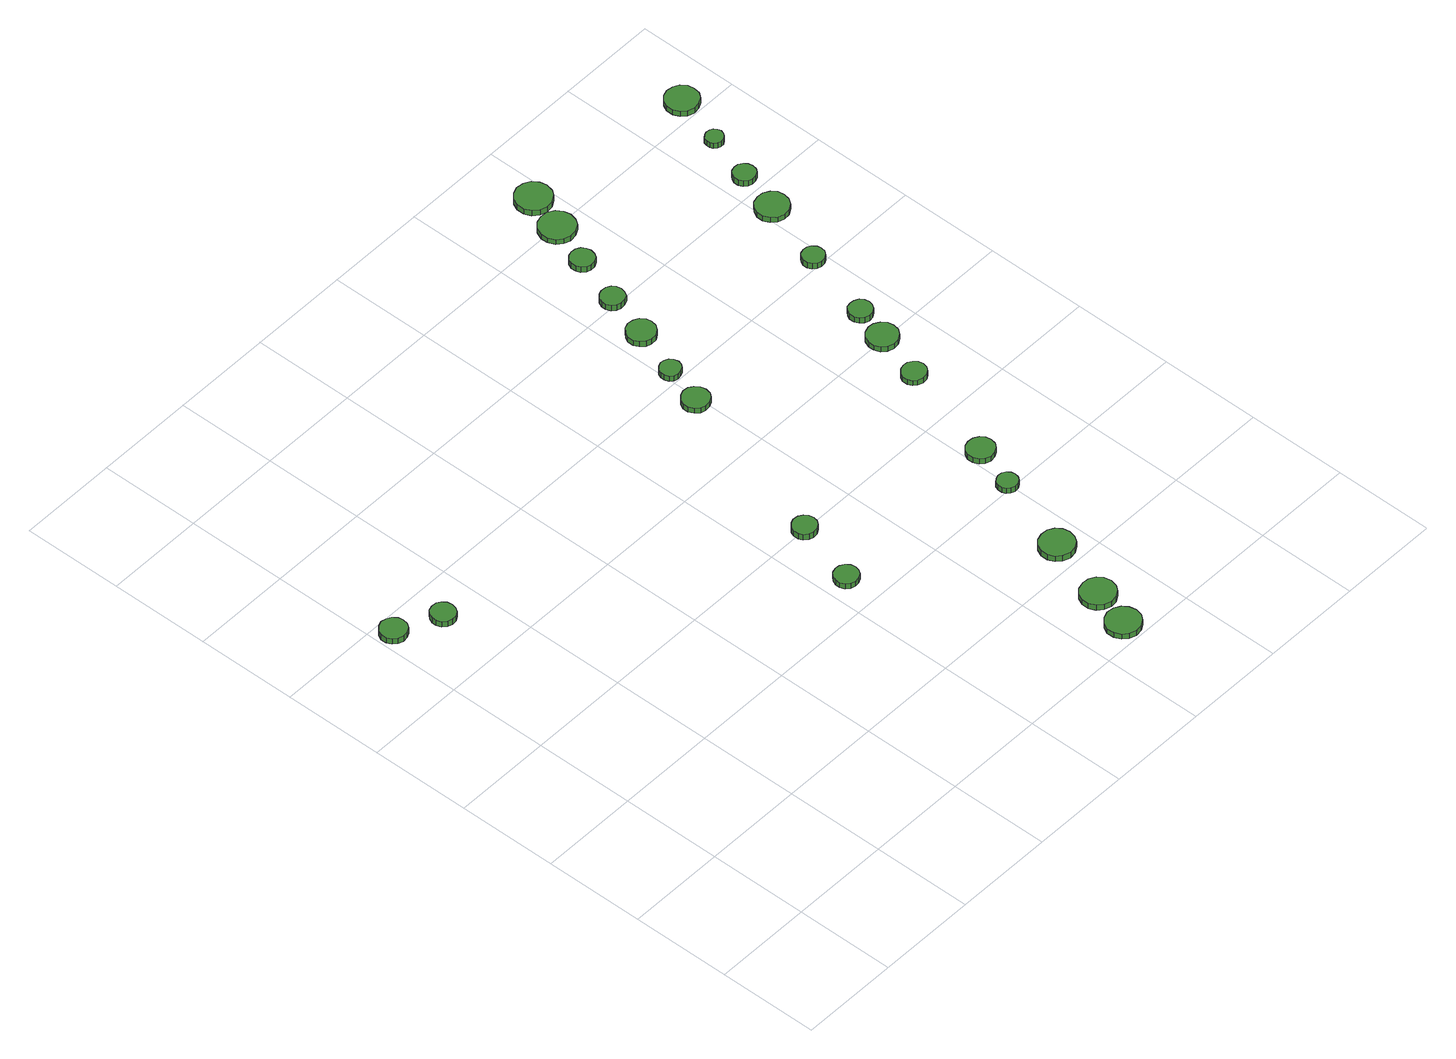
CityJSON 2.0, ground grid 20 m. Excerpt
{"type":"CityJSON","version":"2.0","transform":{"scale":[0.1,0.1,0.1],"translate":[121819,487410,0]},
"CityObjects":{
"tree1":{"type":"SolitaryVegetationObject","attributes":{"function":"something"},"geometry":[{"type":"MultiSurface","lod":"1","boundaries":[[[0,1,2,3,4,5,6,7,8,9,10,11,12,13,14]],[[15,16,17,18,19,20,21,22,23,24,25,26,27,28,29]],[[0,29,28,1]],[[1,28,27,2]],[[2,27,26,3]],[[3,26,25,4]],[[4,25,24,5]],[[5,24,23,6]],[[6,23,22,7]],[[7,22,21,8]],[[8,21,20,9]],[[9,20,19,10]],[[10,19,18,11]],[[11,18,17,12]],[[12,17,16,13]],[[13,16,15,14]],[[14,15,29,0]]]}]},
"tree2":{"type":"SolitaryVegetationObject","attributes":{"function":"something"},"geometry":[{"type":"MultiSurface","lod":"1","boundaries":[[[30,31,32,33,34,35,36,37,38,39,40,41,42,43,44]],[[45,46,47,48,49,50,51,52,53,54,55,56,57,58,59]],[[30,59,58,31]],[[31,58,57,32]],[[32,57,56,33]],[[33,56,55,34]],[[34,55,54,35]],[[35,54,53,36]],[[36,53,52,37]],[[37,52,51,38]],[[38,51,50,39]],[[39,50,49,40]],[[40,49,48,41]],[[41,48,47,42]],[[42,47,46,43]],[[43,46,45,44]],[[44,45,59,30]]]}]},
"tree3":{"type":"SolitaryVegetationObject","attributes":{"function":"something"},"geometry":[{"type":"MultiSurface","lod":"1","boundaries":[[[60,61,62,63,64,65,66,67,68,69,70,71,72,73,74]],[[75,76,77,78,79,80,81,82,83,84,85,86,87,88,89]],[[60,89,88,61]],[[61,88,87,62]],[[62,87,86,63]],[[63,86,85,64]],[[64,85,84,65]],[[65,84,83,66]],[[66,83,82,67]],[[67,82,81,68]],[[68,81,80,69]],[[69,80,79,70]],[[70,79,78,71]],[[71,78,77,72]],[[72,77,76,73]],[[73,76,75,74]],[[74,75,89,60]]]}]},
"tree4":{"type":"SolitaryVegetationObject","attributes":{"function":"something"},"geometry":[{"type":"MultiSurface","lod":"1","boundaries":[[[90,91,92,93,94,95,96,97,98,99,100,101,102,103,104]],[[105,106,107,108,109,110,111,112,113,114,115,116,117,118,119]],[[90,119,118,91]],[[91,118,117,92]],[[92,117,116,93]],[[93,116,115,94]],[[94,115,114,95]],[[95,114,113,96]],[[96,113,112,97]],[[97,112,111,98]],[[98,111,110,99]],[[99,110,109,100]],[[100,109,108,101]],[[101,108,107,102]],[[102,107,106,103]],[[103,106,105,104]],[[104,105,119,90]]]}]},
"tree5":{"type":"SolitaryVegetationObject","attributes":{"function":"something"},"geometry":[{"type":"MultiSurface","lod":"1","boundaries":[[[120,121,122,123,124,125,126,127,128,129,130,131,132,133,134]],[[135,136,137,138,139,140,141,142,143,144,145,146,147,148,149]],[[120,149,148,121]],[[121,148,147,122]],[[122,147,146,123]],[[123,146,145,124]],[[124,145,144,125]],[[125,144,143,126]],[[126,143,142,127]],[[127,142,141,128]],[[128,141,140,129]],[[129,140,139,130]],[[130,139,138,131]],[[131,138,137,132]],[[132,137,136,133]],[[133,136,135,134]],[[134,135,149,120]]]}]},
"tree6":{"type":"SolitaryVegetationObject","attributes":{"function":"something"},"geometry":[{"type":"MultiSurface","lod":"1","boundaries":[[[150,151,152,153,154,155,156,157,158,159,160,161,162,163,164]],[[165,166,167,168,169,170,171,172,173,174,175,176,177,178,179]],[[150,179,178,151]],[[151,178,177,152]],[[152,177,176,153]],[[153,176,175,154]],[[154,175,174,155]],[[155,174,173,156]],[[156,173,172,157]],[[157,172,171,158]],[[158,171,170,159]],[[159,170,169,160]],[[160,169,168,161]],[[161,168,167,162]],[[162,167,166,163]],[[163,166,165,164]],[[164,165,179,150]]]}]},
"tree7":{"type":"SolitaryVegetationObject","attributes":{"function":"something"},"geometry":[{"type":"MultiSurface","lod":"1","boundaries":[[[180,181,182,183,184,185,186,187,188,189,190,191,192,193,194]],[[195,196,197,198,199,200,201,202,203,204,205,206,207,208,209]],[[180,209,208,181]],[[181,208,207,182]],[[182,207,206,183]],[[183,206,205,184]],[[184,205,204,185]],[[185,204,203,186]],[[186,203,202,187]],[[187,202,201,188]],[[188,201,200,189]],[[189,200,199,190]],[[190,199,198,191]],[[191,198,197,192]],[[192,197,196,193]],[[193,196,195,194]],[[194,195,209,180]]]}]},
"tree8":{"type":"SolitaryVegetationObject","attributes":{"function":"something"},"geometry":[{"type":"MultiSurface","lod":"1","boundaries":[[[210,211,212,213,214,215,216,217,218,219,220,221,222,223,224]],[[225,226,227,228,229,230,231,232,233,234,235,236,237,238,239]],[[210,239,238,211]],[[211,238,237,212]],[[212,237,236,213]],[[213,236,235,214]],[[214,235,234,215]],[[215,234,233,216]],[[216,233,232,217]],[[217,232,231,218]],[[218,231,230,219]],[[219,230,229,220]],[[220,229,228,221]],[[221,228,227,222]],[[222,227,226,223]],[[223,226,225,224]],[[224,225,239,210]]]}]},
"tree9":{"type":"SolitaryVegetationObject","attributes":{"function":"something"},"geometry":[{"type":"MultiSurface","lod":"1","boundaries":[[[240,241,242,243,244,245,246,247,248,249,250,251,252,253,254]],[[255,256,257,258,259,260,261,262,263,264,265,266,267,268,269]],[[240,269,268,241]],[[241,268,267,242]],[[242,267,266,243]],[[243,266,265,244]],[[244,265,264,245]],[[245,264,263,246]],[[246,263,262,247]],[[247,262,261,248]],[[248,261,260,249]],[[249,260,259,250]],[[250,259,258,251]],[[251,258,257,252]],[[252,257,256,253]],[[253,256,255,254]],[[254,255,269,240]]]}]},
"tree10":{"type":"SolitaryVegetationObject","attributes":{"function":"something"},"geometry":[{"type":"MultiSurface","lod":"1","boundaries":[[[270,271,272,273,274,275,276,277,278,279,280,281,282,283,284]],[[285,286,287,288,289,290,291,292,293,294,295,296,297,298,299]],[[270,299,298,271]],[[271,298,297,272]],[[272,297,296,273]],[[273,296,295,274]],[[274,295,294,275]],[[275,294,293,276]],[[276,293,292,277]],[[277,292,291,278]],[[278,291,290,279]],[[279,290,289,280]],[[280,289,288,281]],[[281,288,287,282]],[[282,287,286,283]],[[283,286,285,284]],[[284,285,299,270]]]}]},
"tree11":{"type":"SolitaryVegetationObject","attributes":{"function":"something"},"geometry":[{"type":"MultiSurface","lod":"1","boundaries":[[[300,301,302,303,304,305,306,307,308,309,310,311,312,313,314]],[[315,316,317,318,319,320,321,322,323,324,325,326,327,328,329]],[[300,329,328,301]],[[301,328,327,302]],[[302,327,326,303]],[[303,326,325,304]],[[304,325,324,305]],[[305,324,323,306]],[[306,323,322,307]],[[307,322,321,308]],[[308,321,320,309]],[[309,320,319,310]],[[310,319,318,311]],[[311,318,317,312]],[[312,317,316,313]],[[313,316,315,314]],[[314,315,329,300]]]}]},
"tree12":{"type":"SolitaryVegetationObject","attributes":{"function":"something"},"geometry":[{"type":"MultiSurface","lod":"1","boundaries":[[[330,331,332,333,334,335,336,337,338,339,340,341,342,343,344]],[[345,346,347,348,349,350,351,352,353,354,355,356,357,358,359]],[[330,359,358,331]],[[331,358,357,332]],[[332,357,356,333]],[[333,356,355,334]],[[334,355,354,335]],[[335,354,353,336]],[[336,353,352,337]],[[337,352,351,338]],[[338,351,350,339]],[[339,350,349,340]],[[340,349,348,341]],[[341,348,347,342]],[[342,347,346,343]],[[343,346,345,344]],[[344,345,359,330]]]}]},
"tree13":{"type":"SolitaryVegetationObject","attributes":{"function":"something"},"geometry":[{"type":"MultiSurface","lod":"1","boundaries":[[[360,361,362,363,364,365,366,367,368,369,370,371,372,373,374]],[[375,376,377,378,379,380,381,382,383,384,385,386,387,388,389]],[[360,389,388,361]],[[361,388,387,362]],[[362,387,386,363]],[[363,386,385,364]],[[364,385,384,365]],[[365,384,383,366]],[[366,383,382,367]],[[367,382,381,368]],[[368,381,380,369]],[[369,380,379,370]],[[370,379,378,371]],[[371,378,377,372]],[[372,377,376,373]],[[373,376,375,374]],[[374,375,389,360]]]}]},
"tree14":{"type":"SolitaryVegetationObject","attributes":{"function":"something"},"geometry":[{"type":"MultiSurface","lod":"1","boundaries":[[[390,391,392,393,394,395,396,397,398,399,400,401,402,403,404]],[[405,406,407,408,409,410,411,412,413,414,415,416,417,418,419]],[[390,419,418,391]],[[391,418,417,392]],[[392,417,416,393]],[[393,416,415,394]],[[394,415,414,395]],[[395,414,413,396]],[[396,413,412,397]],[[397,412,411,398]],[[398,411,410,399]],[[399,410,409,400]],[[400,409,408,401]],[[401,408,407,402]],[[402,407,406,403]],[[403,406,405,404]],[[404,405,419,390]]]}]},
"tree15":{"type":"SolitaryVegetationObject","attributes":{"function":"something"},"geometry":[{"type":"MultiSurface","lod":"1","boundaries":[[[420,421,422,423,424,425,426,427,428,429,430,431,432,433,434]],[[435,436,437,438,439,440,441,442,443,444,445,446,447,448,449]],[[420,449,448,421]],[[421,448,447,422]],[[422,447,446,423]],[[423,446,445,424]],[[424,445,444,425]],[[425,444,443,426]],[[426,443,442,427]],[[427,442,441,428]],[[428,441,440,429]],[[429,440,439,430]],[[430,439,438,431]],[[431,438,437,432]],[[432,437,436,433]],[[433,436,435,434]],[[434,435,449,420]]]}]},
"tree16":{"type":"SolitaryVegetationObject","attributes":{"function":"something"},"geometry":[{"type":"MultiSurface","lod":"1","boundaries":[[[450,451,452,453,454,455,456,457,458,459,460,461,462,463,464]],[[465,466,467,468,469,470,471,472,473,474,475,476,477,478,479]],[[450,479,478,451]],[[451,478,477,452]],[[452,477,476,453]],[[453,476,475,454]],[[454,475,474,455]],[[455,474,473,456]],[[456,473,472,457]],[[457,472,471,458]],[[458,471,470,459]],[[459,470,469,460]],[[460,469,468,461]],[[461,468,467,462]],[[462,467,466,463]],[[463,466,465,464]],[[464,465,479,450]]]}]},
"tree17":{"type":"SolitaryVegetationObject","attributes":{"function":"something"},"geometry":[{"type":"MultiSurface","lod":"1","boundaries":[[[480,481,482,483,484,485,486,487,488,489,490,491,492,493,494]],[[495,496,497,498,499,500,501,502,503,504,505,506,507,508,509]],[[480,509,508,481]],[[481,508,507,482]],[[482,507,506,483]],[[483,506,505,484]],[[484,505,504,485]],[[485,504,503,486]],[[486,503,502,487]],[[487,502,501,488]],[[488,501,500,489]],[[489,500,499,490]],[[490,499,498,491]],[[491,498,497,492]],[[492,497,496,493]],[[493,496,495,494]],[[494,495,509,480]]]}]},
"tree18":{"type":"SolitaryVegetationObject","attributes":{"function":"something"},"geometry":[{"type":"MultiSurface","lod":"1","boundaries":[[[510,511,512,513,514,515,516,517,518,519,520,521,522,523,524]],[[525,526,527,528,529,530,531,532,533,534,535,536,537,538,539]],[[510,539,538,511]],[[511,538,537,512]],[[512,537,536,513]],[[513,536,535,514]],[[514,535,534,515]],[[515,534,533,516]],[[516,533,532,517]],[[517,532,531,518]],[[518,531,530,519]],[[519,530,529,520]],[[520,529,528,521]],[[521,528,527,522]],[[522,527,526,523]],[[523,526,525,524]],[[524,525,539,510]]]}]},
"tree19":{"type":"SolitaryVegetationObject","attributes":{"function":"something"},"geometry":[{"type":"MultiSurface","lod":"1","boundaries":[[[540,541,542,543,544,545,546,547,548,549,550,551,552,553,554]],[[555,556,557,558,559,560,561,562,563,564,565,566,567,568,569]],[[540,569,568,541]],[[541,568,567,542]],[[542,567,566,543]],[[543,566,565,544]],[[544,565,564,545]],[[545,564,563,546]],[[546,563,562,547]],[[547,562,561,548]],[[548,561,560,549]],[[549,560,559,550]],[[550,559,558,551]],[[551,558,557,552]],[[552,557,556,553]],[[553,556,555,554]],[[554,555,569,540]]]}]},
"tree20":{"type":"SolitaryVegetationObject","attributes":{"function":"something"},"geometry":[{"type":"MultiSurface","lod":"1","boundaries":[[[570,571,572,573,574,575,576,577,578,579,580,581,582,583,584]],[[585,586,587,588,589,590,591,592,593,594,595,596,597,598,599]],[[570,599,598,571]],[[571,598,597,572]],[[572,597,596,573]],[[573,596,595,574]],[[574,595,594,575]],[[575,594,593,576]],[[576,593,592,577]],[[577,592,591,578]],[[578,591,590,579]],[[579,590,589,580]],[[580,589,588,581]],[[581,588,587,582]],[[582,587,586,583]],[[583,586,585,584]],[[584,585,599,570]]]}]},
"tree21":{"type":"SolitaryVegetationObject","attributes":{"function":"something"},"geometry":[{"type":"MultiSurface","lod":"1","boundaries":[[[600,601,602,603,604,605,606,607,608,609,610,611,612,613,614]],[[615,616,617,618,619,620,621,622,623,624,625,626,627,628,629]],[[600,629,628,601]],[[601,628,627,602]],[[602,627,626,603]],[[603,626,625,604]],[[604,625,624,605]],[[605,624,623,606]],[[606,623,622,607]],[[607,622,621,608]],[[608,621,620,609]],[[609,620,619,610]],[[610,619,618,611]],[[611,618,617,612]],[[612,617,616,613]],[[613,616,615,614]],[[614,615,629,600]]]}]},
"tree22":{"type":"SolitaryVegetationObject","attributes":{"function":"something"},"geometry":[{"type":"MultiSurface","lod":"1","boundaries":[[[630,631,632,633,634,635,636,637,638,639,640,641,642,643,644]],[[645,646,647,648,649,650,651,652,653,654,655,656,657,658,659]],[[630,659,658,631]],[[631,658,657,632]],[[632,657,656,633]],[[633,656,655,634]],[[634,655,654,635]],[[635,654,653,636]],[[636,653,652,637]],[[637,652,651,638]],[[638,651,650,639]],[[639,650,649,640]],[[640,649,648,641]],[[641,648,647,642]],[[642,647,646,643]],[[643,646,645,644]],[[644,645,659,630]]]}]},
"tree23":{"type":"SolitaryVegetationObject","attributes":{"function":"something"},"geometry":[{"type":"MultiSurface","lod":"1","boundaries":[[[660,661,662,663,664,665,666,667,668,669,670,671,672,673,674]],[[675,676,677,678,679,680,681,682,683,684,685,686,687,688,689]],[[660,689,688,661]],[[661,688,687,662]],[[662,687,686,663]],[[663,686,685,664]],[[664,685,684,665]],[[665,684,683,666]],[[666,683,682,667]],[[667,682,681,668]],[[668,681,680,669]],[[669,680,679,670]],[[670,679,678,671]],[[671,678,677,672]],[[672,677,676,673]],[[673,676,675,674]],[[674,675,689,660]]]}]},
"tree24":{"type":"SolitaryVegetationObject","attributes":{"function":"something"},"geometry":[{"type":"MultiSurface","lod":"1","boundaries":[[[690,691,692,693,694,695,696,697,698,699,700,701,702,703,704]],[[705,706,707,708,709,710,711,712,713,714,715,716,717,718,719]],[[690,719,718,691]],[[691,718,717,692]],[[692,717,716,693]],[[693,716,715,694]],[[694,715,714,695]],[[695,714,713,696]],[[696,713,712,697]],[[697,712,711,698]],[[698,711,710,699]],[[699,710,709,700]],[[700,709,708,701]],[[701,708,707,702]],[[702,707,706,703]],[[703,706,705,704]],[[704,705,719,690]]]}]}
},
"vertices":[
[59,968,13],[57,978,13],[50,987,13],[41,992,13],[30,994,13],[20,990,13],[12,983,13],[7,973,13],[7,962,13],[12,952,13],[20,945,13],[30,942,13],[41,943,13],[50,948,13],[57,957,13],[57,957,0],[50,948,0],[41,943,0],[30,942,0],[20,945,0],[12,952,0],[7,962,0],[7,973,0],[12,983,0],[20,990,0],[30,994,0],[41,992,0],[50,987,0],[57,978,0],[59,968,0],
[141,928,15],[139,938,15],[133,946,15],[125,951,15],[115,952,15],[105,949,15],[98,942,15],[94,933,15],[94,923,15],[98,914,15],[105,907,15],[115,904,15],[125,905,15],[133,910,15],[139,918,15],[139,918,2],[133,910,2],[125,905,2],[115,904,2],[105,907,2],[98,914,2],[94,923,2],[94,933,2],[98,942,2],[105,949,2],[115,952,2],[125,951,2],[133,946,2],[139,938,2],[141,928,2],
[669,467,15],[667,477,15],[661,485,15],[652,490,15],[643,491,15],[633,488,15],[626,481,15],[622,472,15],[622,462,15],[626,453,15],[633,447,15],[643,444,15],[652,445,15],[661,450,15],[667,458,15],[667,458,3],[661,450,3],[652,445,3],[643,444,3],[633,447,3],[626,453,3],[622,462,3],[622,472,3],[626,481,3],[633,488,3],[643,491,3],[652,490,3],[661,485,3],[667,477,3],[669,467,3],
[707,597,18],[705,607,18],[699,615,18],[691,620,18],[681,621,18],[672,618,18],[664,611,18],[660,602,18],[660,592,18],[664,583,18],[672,577,18],[681,574,18],[691,575,18],[699,580,18],[705,588,18],[705,588,5],[699,580,5],[691,575,5],[681,574,5],[672,577,5],[664,583,5],[660,592,5],[660,602,5],[664,611,5],[672,618,5],[681,621,5],[691,620,5],[699,615,5],[705,607,5],[707,597,5],
[909,34,20],[906,48,20],[898,59,20],[886,66,20],[872,68,20],[858,63,20],[848,54,20],[842,41,20],[842,27,20],[848,14,20],[858,5,20],[872,0,20],[886,2,20],[898,9,20],[906,20,20],[906,20,8],[898,9,8],[886,2,8],[872,0,8],[858,5,8],[848,14,8],[842,27,8],[842,41,8],[848,54,8],[858,63,8],[872,68,8],[886,66,8],[898,59,8],[906,48,8],[909,34,8],
[934,114,18],[931,128,18],[923,139,18],[911,146,18],[897,147,18],[883,143,18],[873,134,18],[867,121,18],[867,107,18],[873,94,18],[883,85,18],[897,80,18],[911,82,18],[923,89,18],[931,100,18],[931,100,5],[923,89,5],[911,82,5],[897,80,5],[883,85,5],[873,94,5],[867,107,5],[867,121,5],[873,134,5],[883,143,5],[897,147,5],[911,146,5],[923,139,5],[931,128,5],[934,114,5],
[975,245,17],[972,259,17],[964,270,17],[952,277,17],[938,278,17],[924,274,17],[914,265,17],[908,252,17],[908,238,17],[914,225,17],[924,216,17],[938,211,17],[952,213,17],[964,220,17],[972,231,17],[972,231,4],[964,220,4],[952,213,4],[938,211,4],[924,216,4],[914,225,4],[908,238,4],[908,252,4],[914,265,4],[924,274,4],[938,278,4],[952,277,4],[964,270,4],[972,259,4],[975,245,4],
[814,940,17],[812,951,17],[805,960,17],[796,966,17],[784,967,17],[774,963,17],[766,956,17],[761,946,17],[761,935,17],[766,925,17],[774,917,17],[784,914,17],[796,915,17],[805,920,17],[812,929,17],[812,929,5],[805,920,5],[796,915,5],[784,914,5],[774,917,5],[766,925,5],[761,935,5],[761,946,5],[766,956,5],[774,963,5],[784,967,5],[796,966,5],[805,960,5],[812,951,5],[814,940,5],
[1016,407,17],[1014,415,17],[1009,422,17],[1002,426,17],[993,427,17],[985,424,17],[979,419,17],[976,411,17],[976,403,17],[979,395,17],[985,390,17],[993,387,17],[1002,388,17],[1009,392,17],[1014,399,17],[1014,399,5],[1009,392,5],[1002,388,5],[993,387,5],[985,390,5],[979,395,5],[976,403,5],[976,411,5],[979,419,5],[985,424,5],[993,427,5],[1002,426,5],[1009,422,5],[1014,415,5],[1016,407,5],
[834,1021,15],[832,1030,15],[827,1037,15],[819,1041,15],[811,1042,15],[803,1039,15],[796,1033,15],[793,1026,15],[793,1017,15],[796,1009,15],[803,1003,15],[811,1001,15],[819,1002,15],[827,1006,15],[832,1013,15],[832,1013,3],[827,1006,3],[819,1002,3],[811,1001,3],[803,1003,3],[796,1009,3],[793,1017,3],[793,1026,3],[796,1033,3],[803,1039,3],[811,1042,3],[819,1041,3],[827,1037,3],[832,1030,3],[834,1021,3],
[1047,490,21],[1045,501,21],[1038,510,21],[1028,516,21],[1017,517,21],[1006,514,21],[998,506,21],[993,496,21],[993,485,21],[998,474,21],[1006,467,21],[1017,463,21],[1028,465,21],[1038,470,21],[1045,479,21],[1045,479,9],[1038,470,9],[1028,465,9],[1017,463,9],[1006,467,9],[998,474,9],[993,485,9],[993,496,9],[998,506,9],[1006,514,9],[1017,517,9],[1028,516,9],[1038,510,9],[1045,501,9],[1047,490,9],
[874,1118,16],[872,1129,16],[865,1139,16],[855,1144,16],[843,1146,16],[832,1142,16],[824,1134,16],[819,1124,16],[819,1112,16],[824,1102,16],[832,1094,16],[843,1090,16],[855,1091,16],[865,1097,16],[872,1107,16],[872,1107,3],[865,1097,3],[855,1091,3],[843,1090,3],[832,1094,3],[824,1102,3],[819,1112,3],[819,1124,3],[824,1134,3],[832,1142,3],[843,1146,3],[855,1144,3],[865,1139,3],[872,1129,3],[874,1118,3],
[898,1209,16],[896,1219,16],[891,1226,16],[882,1231,16],[872,1232,16],[863,1229,16],[856,1223,16],[852,1214,16],[852,1204,16],[856,1195,16],[863,1189,16],[872,1186,16],[882,1187,16],[891,1191,16],[896,1199,16],[896,1199,3],[891,1191,3],[882,1187,3],[872,1186,3],[863,1189,3],[856,1195,3],[852,1204,3],[852,1214,3],[856,1223,3],[863,1229,3],[872,1232,3],[882,1231,3],[891,1226,3],[896,1219,3],[898,1209,3],
[1105,698,21],[1103,708,21],[1097,715,21],[1089,720,21],[1079,721,21],[1069,718,21],[1062,712,21],[1058,703,21],[1058,693,21],[1062,684,21],[1069,678,21],[1079,675,21],[1089,676,21],[1097,680,21],[1103,688,21],[1103,688,9],[1097,680,9],[1089,676,9],[1079,675,9],[1069,678,9],[1062,684,9],[1058,693,9],[1058,703,9],[1062,712,9],[1069,718,9],[1079,721,9],[1089,720,9],[1097,715,9],[1103,708,9],[1105,698,9],
[932,1309,16],[930,1318,16],[925,1326,16],[916,1331,16],[906,1332,16],[897,1329,16],[890,1323,16],[886,1314,16],[886,1304,16],[890,1295,16],[897,1288,16],[906,1285,16],[916,1286,16],[925,1291,16],[930,1299,16],[930,1299,3],[925,1291,3],[916,1286,3],[906,1285,3],[897,1288,3],[890,1295,3],[886,1304,3],[886,1314,3],[890,1323,3],[897,1329,3],[906,1332,3],[916,1331,3],[925,1326,3],[930,1318,3],[932,1309,3],
[1143,799,17],[1141,811,17],[1133,821,17],[1122,828,17],[1110,829,17],[1098,825,17],[1089,817,17],[1084,805,17],[1084,793,17],[1089,781,17],[1098,773,17],[1110,769,17],[1122,770,17],[1133,777,17],[1141,787,17],[1141,787,5],[1133,777,5],[1122,770,5],[1110,769,5],[1098,773,5],[1089,781,5],[1084,793,5],[1084,805,5],[1089,817,5],[1098,825,5],[1110,829,5],[1122,828,5],[1133,821,5],[1141,811,5],[1143,799,5],
[973,1392,16],[970,1406,16],[962,1418,16],[949,1426,16],[934,1427,16],[921,1423,16],[910,1413,16],[904,1399,16],[904,1385,16],[910,1371,16],[921,1362,16],[934,1357,16],[949,1359,16],[962,1366,16],[970,1378,16],[970,1378,4],[962,1366,4],[949,1359,4],[934,1357,4],[921,1362,4],[910,1371,4],[904,1385,4],[904,1399,4],[910,1413,4],[921,1423,4],[934,1427,4],[949,1426,4],[962,1418,4],[970,1406,4],[973,1392,4],
[1158,869,16],[1156,878,16],[1151,886,16],[1142,890,16],[1133,891,16],[1124,889,16],[1117,882,16],[1113,874,16],[1113,864,16],[1117,856,16],[1124,849,16],[1133,846,16],[1142,847,16],[1151,852,16],[1156,860,16],[1156,860,3],[1151,852,3],[1142,847,3],[1133,846,3],[1124,849,3],[1117,856,3],[1113,864,3],[1113,874,3],[1117,882,3],[1124,889,3],[1133,891,3],[1142,890,3],[1151,886,3],[1156,878,3],[1158,869,3],
[998,1469,16],[995,1483,16],[987,1495,16],[974,1502,16],[959,1504,16],[946,1499,16],[935,1489,16],[929,1476,16],[929,1461,16],[935,1448,16],[946,1438,16],[959,1434,16],[974,1435,16],[987,1443,16],[995,1454,16],[995,1454,3],[987,1443,3],[974,1435,3],[959,1434,3],[946,1438,3],[935,1448,3],[929,1461,3],[929,1476,3],[935,1489,3],[946,1499,3],[959,1504,3],[974,1502,3],[987,1495,3],[995,1483,3],[998,1469,3],
[1200,1016,15],[1198,1024,15],[1192,1032,15],[1185,1036,15],[1176,1037,15],[1167,1034,15],[1161,1028,15],[1157,1020,15],[1157,1011,15],[1161,1003,15],[1167,997,15],[1176,994,15],[1185,995,15],[1192,999,15],[1198,1007,15],[1198,1007,2],[1192,999,2],[1185,995,2],[1176,994,2],[1167,997,2],[1161,1003,2],[1157,1011,2],[1157,1020,2],[1161,1028,2],[1167,1034,2],[1176,1037,2],[1185,1036,2],[1192,1032,2],[1198,1024,2],[1200,1016,2],
[1252,1148,16],[1250,1161,16],[1242,1171,16],[1230,1178,16],[1217,1179,16],[1204,1175,16],[1195,1166,16],[1189,1154,16],[1189,1141,16],[1195,1129,16],[1204,1120,16],[1217,1116,16],[1230,1117,16],[1242,1124,16],[1250,1135,16],[1250,1135,4],[1242,1124,4],[1230,1117,4],[1217,1116,4],[1204,1120,4],[1195,1129,4],[1189,1141,4],[1189,1154,4],[1195,1166,4],[1204,1175,4],[1217,1179,4],[1230,1178,4],[1242,1171,4],[1250,1161,4],[1252,1148,4],
[1268,1234,16],[1266,1243,16],[1261,1250,16],[1253,1255,16],[1244,1256,16],[1235,1253,16],[1229,1247,16],[1225,1239,16],[1225,1230,16],[1229,1222,16],[1235,1216,16],[1244,1213,16],[1253,1214,16],[1261,1218,16],[1266,1225,16],[1266,1225,3],[1261,1218,3],[1253,1214,3],[1244,1213,3],[1235,1216,3],[1229,1222,3],[1225,1230,3],[1225,1239,3],[1229,1247,3],[1235,1253,3],[1244,1256,3],[1253,1255,3],[1261,1250,3],[1266,1243,3],[1268,1234,3],
[1295,1331,15],[1293,1338,15],[1289,1344,15],[1283,1347,15],[1276,1348,15],[1269,1346,15],[1263,1341,15],[1261,1334,15],[1261,1327,15],[1263,1321,15],[1269,1316,15],[1276,1314,15],[1283,1314,15],[1289,1318,15],[1293,1324,15],[1293,1324,2],[1289,1318,2],[1283,1314,2],[1276,1314,2],[1269,1316,2],[1263,1321,2],[1261,1327,2],[1261,1334,2],[1263,1341,2],[1269,1346,2],[1276,1348,2],[1283,1347,2],[1289,1344,2],[1293,1338,2],[1295,1331,2],
[1339,1432,16],[1337,1445,16],[1329,1456,16],[1317,1462,16],[1304,1464,16],[1291,1460,16],[1282,1451,16],[1276,1439,16],[1276,1425,16],[1282,1413,16],[1291,1404,16],[1304,1400,16],[1317,1402,16],[1329,1408,16],[1337,1419,16],[1337,1419,4],[1329,1408,4],[1317,1402,4],[1304,1400,4],[1291,1404,4],[1282,1413,4],[1276,1425,4],[1276,1439,4],[1282,1451,4],[1291,1460,4],[1304,1464,4],[1317,1462,4],[1329,1456,4],[1337,1445,4],[1339,1432,4]
]}
